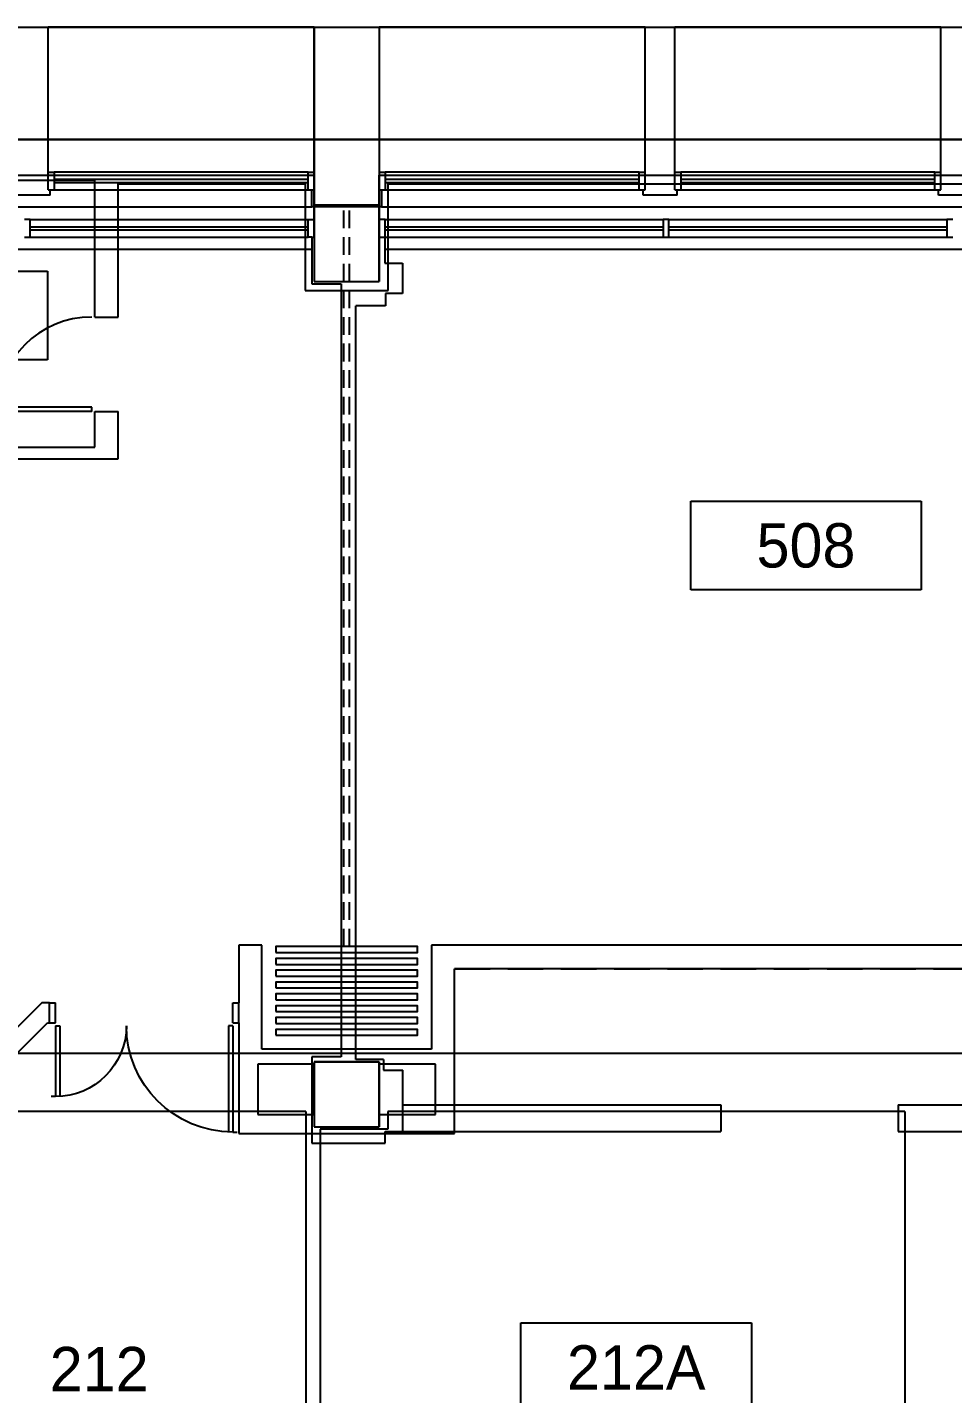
# Model space of a CAD drawing. Header units: inches. Extents: x -219 to 4035, y -10 to 4981.
# Drawn here: x 1372 to 1685, y 4518.2 to 4980.5 of the extents above; entities that cross this region are included whole.
import ezdxf
from ezdxf.enums import TextEntityAlignment as Align

# ---------------------------------------------------------------- set-up
doc = ezdxf.new("R2010")
doc.units = ezdxf.units.IN
doc.header["$LTSCALE"] = 48
doc.header["$MEASUREMENT"] = 0
doc.linetypes.add('HIDDEN', pattern=[0.375, 0.25, -0.125])
doc.linetypes.add('HIDDEN2', pattern=[0.1875, 0.125, -0.0625])
doc.layers.get('0').update_dxf_attribs({"color": 13, "linetype": 'CONTINUOUS'})
for name, color, linetype in [('F1-BLDG1', 7, 'CONTINUOUS'), ('F2-BLDG1', 7, 'CONTINUOUS'), ('F2-DOOR1', 3, 'CONTINUOUS'), ('F2-RMNOS', 3, 'CONTINUOUS'), ('F3-BLDG1', 7, 'CONTINUOUS'), ('F3-BLDG3', 161, 'CONTINUOUS'), ('F3-BLDG4', 2, 'CONTINUOUS'), ('F3-WINDOW1', 1, 'CONTINUOUS'), ('F3-WINDOW2', 4, 'CONTINUOUS'), ('F4-BLDG3', 161, 'CONTINUOUS'), ('F5-BLDG1', 7, 'CONTINUOUS'), ('F5-BLDG2', 2, 'HIDDEN'), ('F5-BLDG3', 161, 'CONTINUOUS'), ('F5-BLDG4', 2, 'CONTINUOUS'), ('F5-DOOR1', 3, 'CONTINUOUS'), ('F5-DOOR2', 61, 'HIDDEN2'), ('F5-DOORJMB', 32, 'CONTINUOUS'), ('F5-RMNOS', 3, 'CONTINUOUS'), ('F5-WINDOW1', 1, 'CONTINUOUS'), ('F5-WINDOW2', 4, 'CONTINUOUS'), ('F6-BLDG3', 161, 'CONTINUOUS')]:
    doc.layers.add(name, color=color, linetype=linetype)
for name, color, linetype, plot in [('F1-COLUMN1', 8, 'CONTINUOUS', False), ('F2-COLUMN1', 8, 'CONTINUOUS', False), ('F3-COLUMN1', 8, 'CONTINUOUS', False), ('F5-COLUMN1', 8, 'CONTINUOUS', False)]:
    doc.layers.add(name, color=color, linetype=linetype, plot=plot)
doc.styles.add('ORIG-RMNOS', font='noting.shx')
doc.styles.add('RMNOS', font='noting.shx')

# ---------------------------------------------------------------- blocks, each defined once
blk = doc.blocks.new('L-34C1')
for p, q in [((-11, 11), (11, 11)), ((-11, 11), (-11, -11)), ((11, 11), (11, -11)), ((-11, -11), (11, -11))]:
    blk.add_line(p, q)
blk = doc.blocks.new('L-34C2')
for p, q in [((-11, 11), (11, 11)), ((-11, 11), (-11, -37)), ((11, 11), (11, -37)), ((-11, -37), (11, -37))]:
    blk.add_line(p, q)
blk = doc.blocks.new('ADR-32L')
for p, q in [((0, 33), (-1.5, 33)), ((0, 1), (0, 33)), ((1.5, 1), (1.5, 32.96)), ((0, 1), (1.5, 1))]:
    blk.add_line(p, q)
blk.add_arc((0, 1), 32, 0, 90)
blk = doc.blocks.new('L12C31')
for p, q in [((-49, 11), (11, 11)), ((-49, -11), (-49, 11)), ((11, -11), (11, 11)), ((-49, -11), (11, -11))]:
    blk.add_line(p, q)
blk = doc.blocks.new('ADR-36R')
for p, q in [((0, 1), (0, 37)), ((0, 37), (1.5, 37)), ((-1.5, 1), (-1.5, 36.97)), ((0, 1), (-1.5, 1))]:
    blk.add_line(p, q)
blk.add_arc((0, 1), 36, 90, 180)
blk = doc.blocks.new('ADR-24L')
for p, q in [((0, 25), (-1.5, 25)), ((0, 1), (0, 25)), ((1.5, 1), (1.5, 24.95)), ((0, 1), (1.5, 1))]:
    blk.add_line(p, q)
blk.add_arc((0, 1), 24, 0, 90)
blk = doc.blocks.new('rmnos')
at = {"color": 11}
for p, q in [((-0.40625, 0.15625), (0.40625, 0.15625)), ((-0.40625, -0.15625), (-0.40625, 0.15625)), ((0.40625, 0.15625), (0.40625, -0.15625)), ((0.40625, -0.15625), (-0.40625, -0.15625))]:
    blk.add_line(p, q, dxfattribs=at)
at = {"color": 9, "style": 'ORIG-RMNOS'}
blk.add_attdef('ROOM', text='', height=0.15625, dxfattribs=at).set_placement((0, 0), align=Align.MIDDLE)
blk = doc.blocks.new('RMNOS-1')
at = {"color": 9, "style": 'RMNOS'}
blk.add_attdef('ROOM', text='', height=0.1562, dxfattribs=at).set_placement((0, 0), align=Align.MIDDLE)

msp = doc.modelspace()

# ---------------------------------------------------------------- linework, layer by layer
at = {"layer": 'F1-BLDG1'}
for p, q in [((2739, 4942.5), (1157, 4942.5)), ((1179, 4930.5), (1469, 4930.5)), ((1469, 4930.5), (1469, 4894.5)), ((1491, 4894.5), (1491, 4930.5)), ((1491, 4930.5), (1781, 4930.5)), ((1469, 4894.5), (1491, 4894.5)), ((1469, 4630.5), (1469, 4608.5)), ((1491, 4630.5), (1469, 4630.5)), ((1491, 4608.5), (1491, 4630.5)), ((1469, 4608.5), (1491, 4608.5))]:
    msp.add_line(p, q, dxfattribs=at)
at = {"layer": 'F2-BLDG1'}
for p, q in [((1803, 4942.5), (1157, 4942.5)), ((1294.75, 4928.75), (1394.75, 4928.75)), ((1394.75, 4882.5), (1394.75, 4928.75)), ((1402.75, 4882.5), (1402.75, 4927.5)), ((1402.75, 4927.5), (1466, 4927.5)), ((1466, 4927.5), (1466, 4891.5)), ((1494, 4927.5), (1778, 4927.5)), ((1494, 4891.5), (1494, 4927.5)), ((1466, 4891.5), (1494, 4891.5)), ((1394.75, 4882.5), (1402.75, 4882.5)), ((1394.75, 4850.5), (1402.75, 4850.5)), ((1394.75, 4838.5), (1394.75, 4850.5)), ((1402.75, 4834.5), (1402.75, 4850.5)), ((1294.75, 4838.5), (1394.75, 4838.5)), ((1294.75, 4834.5), (1402.75, 4834.5)), ((1294.75, 4633.5), (1806, 4633.5)), ((1466.13, 4613.74), (1268.9, 4613.74)), ((1466.13, 4613.74), (1466.13, 4406.74)), ((1668.87, 4613.74), (1493.88, 4613.74)), ((1493.88, 4613.74), (1493.88, 4607.74)), ((1668.87, 4613.74), (1668.87, 4406.74)), ((1493.88, 4607.74), (1471, 4607.74)), ((1471, 4607.74), (1471, 4406.74))]:
    msp.add_line(p, q, dxfattribs=at)
at = {"layer": 'F3-BLDG1'}
for p, q in [((1469, 4942.5), (1491, 4942.5)), ((1469, 4909.5), (1469, 4942.5)), ((1491, 4942.5), (1491, 4909.5)), ((1468.25, 4909.5), (1468.25, 4893.75)), ((1468.25, 4909.5), (1469, 4909.5)), ((1491, 4909.5), (1492.88, 4909.5)), ((1492.88, 4909.5), (1492.88, 4900.75)), ((1492.88, 4900.75), (1498.88, 4900.75)), ((1498.88, 4900.75), (1498.88, 4890.5)), ((1468.25, 4893.75), (1478.13, 4893.75)), ((1478.13, 4893.75), (1478.13, 4632.25)), ((1483.13, 4631.25), (1483.13, 4886.25)), ((1493.13, 4886.25), (1483.13, 4886.25)), ((1498.88, 4890.5), (1493.13, 4890.5)), ((1493.13, 4890.5), (1493.13, 4886.25)), ((1468.25, 4632.25), (1468.25, 4603)), ((1478.13, 4632.25), (1468.25, 4632.25)), ((1492.5, 4631.25), (1483.13, 4631.25)), ((1492.5, 4631.25), (1492.5, 4627.75)), ((1492.5, 4627.75), (1499, 4627.75)), ((1499, 4607), (1499, 4627.75)), ((1493, 4603), (1493, 4607)), ((1493, 4607), (1499, 4607)), ((1468.25, 4603), (1493, 4603))]:
    msp.add_line(p, q, dxfattribs=at)
at = {"layer": 'F3-BLDG3'}
for p, q in [((1499, 4616), (1606.56, 4616)), ((1606.56, 4616), (1606.56, 4607)), ((1666.56, 4616), (1666.56, 4607)), ((1666.56, 4616), (1774.13, 4616)), ((1499, 4607), (1606.56, 4607)), ((1666.56, 4607), (1774.13, 4607))]:
    msp.add_line(p, q, dxfattribs=at)
at = {"layer": 'F3-BLDG4'}
for p, q in [((1179, 4942.5), (1469, 4942.5)), ((1491, 4942.5), (1781, 4942.5)), ((1179.75, 4905.5), (1468.25, 4905.5)), ((1492.88, 4905.5), (1779.88, 4905.5))]:
    msp.add_line(p, q, dxfattribs=at)
at = {"layer": 'F3-WINDOW1'}
for p, q in [((1372.97, 4915.5), (1466.97, 4915.5)), ((1493.01, 4915.5), (1587.01, 4915.5)), ((1589.01, 4915.5), (1683.01, 4915.5)), ((1372.97, 4913), (1466.97, 4913)), ((1372.97, 4912), (1466.97, 4912)), ((1372.97, 4909.5), (1466.97, 4909.5)), ((1493.01, 4913), (1587.01, 4913)), ((1493.01, 4912), (1587.01, 4912)), ((1493.01, 4909.5), (1587.01, 4909.5)), ((1589.01, 4913), (1683.01, 4913)), ((1589.01, 4912), (1683.01, 4912)), ((1589.01, 4909.5), (1683.01, 4909.5))]:
    msp.add_line(p, q, dxfattribs=at)
at = {"layer": 'F3-WINDOW2'}
for p, q in [((1372.97, 4915.5), (1370.97, 4915.5)), ((1372.97, 4909.5), (1372.97, 4915.5)), ((1466.97, 4909.5), (1466.97, 4915.5)), ((1466.97, 4915.5), (1469, 4915.5)), ((1493.01, 4915.5), (1491, 4915.5)), ((1493.01, 4909.5), (1493.01, 4915.5)), ((1589.01, 4915.5), (1587.01, 4915.5)), ((1587.01, 4915.5), (1587.01, 4909.5)), ((1589.01, 4909.5), (1589.01, 4915.5)), ((1683.01, 4915.5), (1683.01, 4909.5)), ((1685.01, 4915.5), (1683.01, 4915.5)), ((1370.97, 4909.5), (1372.97, 4909.5)), ((1468.25, 4909.5), (1466.97, 4909.5)), ((1492.88, 4909.5), (1493.01, 4909.5)), ((1587.01, 4909.5), (1589.01, 4909.5)), ((1683.01, 4909.5), (1685.01, 4909.5))]:
    msp.add_line(p, q, dxfattribs=at)
at = {"layer": 'F4-BLDG3'}
msp.add_lwpolyline([(1162.66, 4692.72), (1157, 4698.37), (1157, 4980.5), (2739, 4980.5), (2739, 4698.37), (2733.34, 4692.72)], dxfattribs=at)
at = {"layer": 'F5-BLDG1'}
for p, q in [((1369, 4980.5), (1379, 4980.5)), ((1379, 4925.5), (1379, 4980.5)), ((1469, 4925.5), (1469, 4980.5)), ((1469, 4980.5), (1491, 4980.5)), ((1491, 4980.5), (1491, 4925.5)), ((1581, 4925.5), (1581, 4980.5)), ((1581, 4980.5), (1591, 4980.5)), ((1591, 4925.5), (1591, 4980.5)), ((1681, 4980.5), (1691, 4980.5)), ((1681, 4925.5), (1681, 4980.5)), ((1379.75, 4923.75), (1368.25, 4923.75)), ((1379, 4925.5), (1379.75, 4925.5)), ((1379.75, 4923.75), (1379.75, 4925.5)), ((1468.25, 4919.75), (1468.25, 4925.5)), ((1468.25, 4925.5), (1469, 4925.5)), ((1491, 4925.5), (1491.75, 4925.5)), ((1491.75, 4925.5), (1491.75, 4919.75)), ((1580.25, 4923.75), (1580.25, 4925.5)), ((1580.25, 4925.5), (1581, 4925.5)), ((1591.75, 4923.75), (1580.25, 4923.75)), ((1591, 4925.5), (1591.75, 4925.5)), ((1591.75, 4923.75), (1591.75, 4925.5)), ((1680.25, 4923.75), (1680.25, 4925.5)), ((1680.25, 4925.5), (1681, 4925.5)), ((1691.75, 4923.75), (1680.25, 4923.75)), ((1491.75, 4919.75), (1468.25, 4919.75)), ((1443.5, 4670), (1443.5, 4650.5)), ((1451.25, 4670), (1443.5, 4670)), ((1451.25, 4634.75), (1451.25, 4670)), ((1508.75, 4670), (1508.75, 4634.75)), ((1715.5, 4670), (1508.75, 4670)), ((1516.5, 4606.25), (1516.5, 4662)), ((1715.5, 4662), (1516.5, 4662)), ((1376.84, 4650.5), (1338.71, 4612.37)), ((1379.5, 4650.5), (1376.84, 4650.5)), ((1379.5, 4643.75), (1379.5, 4650.5)), ((1443.5, 4643.75), (1443.5, 4650.5)), ((1341.25, 4606.25), (1378.75, 4643.75)), ((1378.75, 4643.75), (1379.5, 4643.75)), ((1443.5, 4643.75), (1443.5, 4606.25)), ((1508.75, 4634.75), (1451.25, 4634.75)), ((1443.5, 4606.25), (1516.5, 4606.25))]:
    msp.add_line(p, q, dxfattribs=at)
at = {"layer": 'F5-BLDG2'}
msp.add_line((1516.5, 4662), (1718.38, 4662), dxfattribs=at)
at = {"layer": 'F5-BLDG3'}
for p, q in [((1450, 4629.75), (1450, 4612.75)), ((1469, 4629.75), (1450, 4629.75)), ((1469, 4612.75), (1469, 4629.75)), ((1491, 4629.75), (1491, 4612.75)), ((1510, 4629.75), (1491, 4629.75)), ((1510, 4612.75), (1510, 4629.75)), ((1450, 4612.75), (1469, 4612.75)), ((1491, 4612.75), (1510, 4612.75))]:
    msp.add_line(p, q, dxfattribs=at)
at = {"layer": 'F5-BLDG4'}
for p, q in [((1469, 4980.5), (1379, 4980.5)), ((1581, 4980.5), (1491, 4980.5)), ((1681, 4980.5), (1591, 4980.5)), ((1179.75, 4919.75), (1468.25, 4919.75)), ((1491.75, 4919.75), (1780.25, 4919.75))]:
    msp.add_line(p, q, dxfattribs=at)
at = {"layer": 'F5-DOOR1'}
for points in [[(1456, 4667.5), (1504, 4667.5), (1504, 4669.5), (1456, 4669.5)], [(1456, 4663.5), (1504, 4663.5), (1504, 4665.5), (1456, 4665.5)], [(1456, 4659.5), (1504, 4659.5), (1504, 4661.5), (1456, 4661.5)], [(1456, 4655.5), (1504, 4655.5), (1504, 4657.5), (1456, 4657.5)], [(1456, 4651.5), (1504, 4651.5), (1504, 4653.5), (1456, 4653.5)], [(1456, 4647.5), (1504, 4647.5), (1504, 4649.5), (1456, 4649.5)], [(1456, 4643.5), (1504, 4643.5), (1504, 4645.5), (1456, 4645.5)], [(1456, 4639.5), (1504, 4639.5), (1504, 4641.5), (1456, 4641.5)]]:
    msp.add_lwpolyline(points, close=True, dxfattribs=at)
at = {"layer": 'F5-DOOR2'}
for p, q in [((1479, 4669.5), (1479, 4919.75)), ((1481, 4669.5), (1481, 4919.75))]:
    msp.add_line(p, q, dxfattribs=at)
at = {"layer": 'F5-DOORJMB'}
for p, q in [((1379.5, 4650.5), (1381.5, 4650.5)), ((1381.5, 4643.75), (1381.5, 4650.5)), ((1441.5, 4643.75), (1441.5, 4650.5)), ((1441.5, 4650.5), (1443.5, 4650.5)), ((1379.5, 4643.75), (1381.5, 4643.75)), ((1441.5, 4643.75), (1443.5, 4643.75))]:
    msp.add_line(p, q, dxfattribs=at)
at = {"layer": 'F5-WINDOW1'}
for p, q in [((1467, 4931.5), (1381, 4931.5)), ((1467, 4929), (1381, 4929)), ((1381, 4928), (1467, 4928)), ((1579, 4931.5), (1493, 4931.5)), ((1579, 4929), (1493, 4929)), ((1493, 4928), (1579, 4928)), ((1679, 4931.5), (1593, 4931.5)), ((1679, 4929), (1593, 4929)), ((1593, 4928), (1679, 4928)), ((1381, 4925.5), (1467, 4925.5)), ((1493, 4925.5), (1579, 4925.5)), ((1593, 4925.5), (1679, 4925.5))]:
    msp.add_line(p, q, dxfattribs=at)
at = {"layer": 'F5-WINDOW2'}
for p, q in [((1379, 4931.5), (1381, 4931.5)), ((1381, 4931.5), (1381, 4925.5)), ((1467, 4931.5), (1469, 4931.5)), ((1467, 4925.5), (1467, 4931.5)), ((1491, 4931.5), (1493, 4931.5)), ((1493, 4931.5), (1493, 4925.5)), ((1579, 4931.5), (1581, 4931.5)), ((1579, 4925.5), (1579, 4931.5)), ((1591, 4931.5), (1593, 4931.5)), ((1593, 4931.5), (1593, 4925.5)), ((1679, 4925.5), (1679, 4931.5)), ((1679, 4931.5), (1681, 4931.5)), ((1379.75, 4925.5), (1381, 4925.5)), ((1467, 4925.5), (1468.25, 4925.5)), ((1491.75, 4925.5), (1493, 4925.5)), ((1579, 4925.5), (1580.25, 4925.5)), ((1591.75, 4925.5), (1593, 4925.5)), ((1679, 4925.5), (1680.25, 4925.5))]:
    msp.add_line(p, q, dxfattribs=at)
at = {"layer": 'F6-BLDG3'}
msp.add_line((1157, 4980.5), (2739, 4980.5), dxfattribs=at)

# ---------------------------------------------------------------- block references
at = {"layer": 'F1-COLUMN1'}
for name, p in [('L-34C2', (1480, 4931.5)), ('L-34C1', (1480, 4619.5))]:
    msp.add_blockref(name, p, dxfattribs=at)
at = {"layer": 'F2-COLUMN1'}
for name, p in [('L-34C2', (1480, 4931.5)), ('L-34C1', (1480, 4619.5))]:
    msp.add_blockref(name, p, dxfattribs=at)
at = {"layer": 'F2-DOOR1', "rotation": 89.99999999999999}
msp.add_blockref('ADR-32L', (1394.75, 4850.5), dxfattribs=at)
at = {"layer": 'F2-RMNOS'}
ref = msp.add_blockref('rmnos', (1339.75, 4883), dxfattribs=dict(at, xscale=96, yscale=96, zscale=96))
ref.add_attrib('ROOM', '222B', dxfattribs={"layer": '0', "color": 9, "height": 15, "style": 'ORIG-RMNOS'}).set_placement((1339.75, 4883), align=Align.MIDDLE)
ref = msp.add_blockref('rmnos', (1577.94, 4527.25), dxfattribs=dict(at, xscale=96, yscale=96, zscale=96))
ref.add_attrib('ROOM', '212A', dxfattribs={"layer": '0', "color": 9, "height": 15, "style": 'ORIG-RMNOS'}).set_placement((1577.94, 4527.25), align=Align.MIDDLE)
ref = msp.add_blockref('RMNOS-1', (1396.29, 4526.68), dxfattribs=dict(at, xscale=96, yscale=96, zscale=96))
ref.add_attrib('ROOM', '212', dxfattribs={"layer": '0', "color": 9, "height": 15, "style": 'RMNOS'}).set_placement((1396.29, 4526.68), align=Align.MIDDLE)
at = {"layer": 'F3-COLUMN1'}
for name, p in [('L-34C2', (1480, 4931.5)), ('L-34C1', (1480, 4619.5))]:
    msp.add_blockref(name, p, dxfattribs=at)
at = {"layer": 'F5-COLUMN1', "rotation": 270}
msp.add_blockref('L12C31', (1480, 4931.5), dxfattribs=at)
at = {"layer": 'F5-COLUMN1'}
msp.add_blockref('L-34C1', (1480, 4619.5), dxfattribs=at)
at = {"layer": 'F5-DOOR1', "xscale": -1, "rotation": 180}
for name, p in [('ADR-24L', (1381.5, 4643.75)), ('ADR-36R', (1441.5, 4643.75))]:
    msp.add_blockref(name, p, dxfattribs=at)
at = {"layer": 'F5-RMNOS'}
ref = msp.add_blockref('rmnos', (1635.38, 4805.25), dxfattribs=dict(at, xscale=96, yscale=96, zscale=96))
ref.add_attrib('ROOM', '508', dxfattribs={"layer": '0', "color": 9, "height": 15, "style": 'ORIG-RMNOS'}).set_placement((1635.38, 4805.25), align=Align.MIDDLE)

doc.saveas('drawing.dxf')
